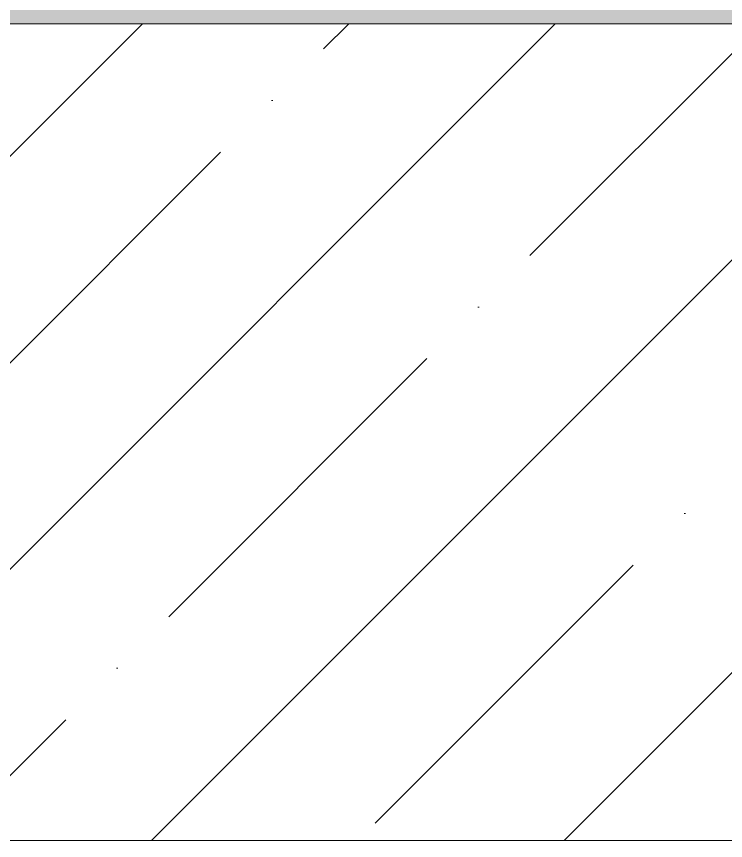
# Model space of a CAD drawing. Header units: millimetres. Extents: x -477324 to 554022, y -132142 to 283081.
# Drawn here: x -465083 to -464475, y 34952 to 35658 of the extents above; entities that cross this region are included whole.
import ezdxf

# ---------------------------------------------------------------- set-up
doc = ezdxf.new("R2010")
doc.units = ezdxf.units.MM
doc.layers.add('АР_Перегородки кирпич штрих', color=7, linetype='Continuous')
doc.layers.add('АР_Плита', color=220, linetype='Continuous')
doc.layers.add('АР_Штриховка', color=252, linetype='Continuous', lineweight=0)

msp = doc.modelspace()

# ---------------------------------------------------------------- hatches: boundary and pattern name
at = {"layer": 'АР_Перегородки кирпич штрих', "transparency": 33554687}
msp.add_hatch(color=256, dxfattribs=at).paths.add_polyline_path([(-470939.35, 35701.68), (-470939.35, 35651.68), (-464113.94, 35651.68), (-464113.94, 35701.68)])
at = {"layer": 'АР_Штриховка', "ltscale": 100, "true_color": 0x000000}
h = msp.add_hatch(dxfattribs=at)
h.set_pattern_fill('ANSI35', color=18, scale=1000, style=0)
h.set_pattern_definition([(45, (-5149269.51, 768148.3), (-176.776695, 176.776695), []), (45, (-5149092.74, 768148.3), (-176.776695, 176.776695), [312.5, -62.5, 0, -62.5])])
h.paths.add_polyline_path([(-464113.94, 35651.68), (-470939.35, 35651.68), (-470939.35, 34952.23), (-464113.94, 34952.23)])

# ---------------------------------------------------------------- linework, layer by layer
at = {"layer": 'АР_Плита', "color": 18, "lineweight": 5, "ltscale": 100, "true_color": 0x000000}
msp.add_lwpolyline([(-470939.35, 35651.68), (-464113.94, 35651.68), (-464113.94, 34952.23), (-470939.35, 34952.23)], close=True, dxfattribs=at)

doc.saveas('drawing.dxf')
